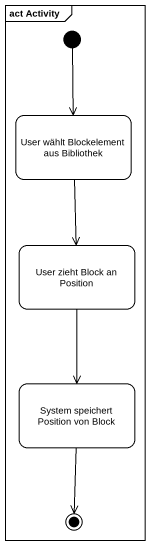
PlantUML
@startuml
mainframe act Activity
hide empty description
state "User wählt Blockelement aus Bibliothek" as User_wählt_Blockelement_aus
state "User zieht Block an Position" as User_zieht_Block_an_Position
state "System speichert Position von Block" as System_speichert_Position
[*] --> User_wählt_Blockelement_aus
User_wählt_Blockelement_aus --> User_zieht_Block_an_Position
User_zieht_Block_an_Position --> System_speichert_Position
System_speichert_Position --> [*]
@enduml
